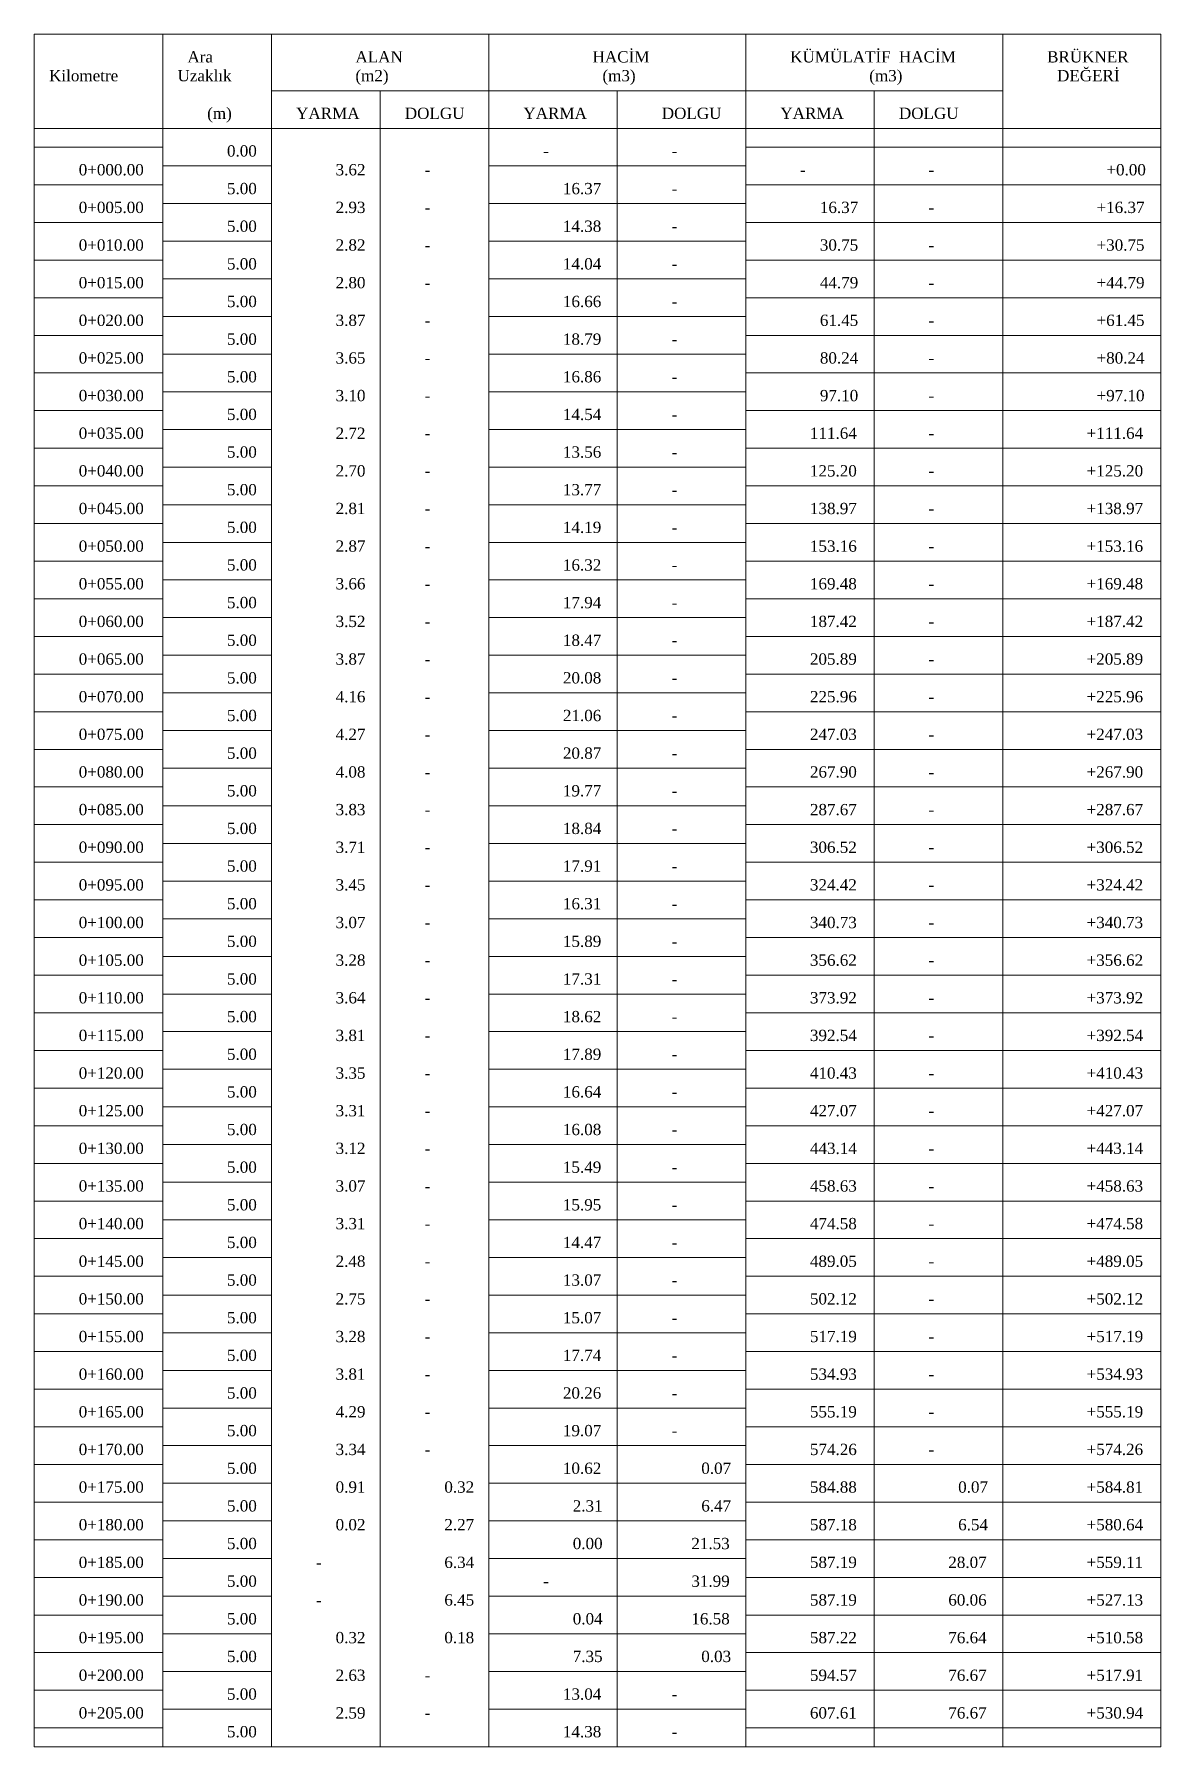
# Model space of a CAD drawing. Header units: metres. Extents: x 478603 to 489313, y 4282657 to 4289463.
# Drawn here: x 484999.7 to 485149.3, y 4285965.7 to 4286193.2 of the extents above; entities that cross this region are included whole.
import ezdxf

# ---------------------------------------------------------------- set-up
doc = ezdxf.new("R2010")
doc.units = ezdxf.units.M
for name, color, linetype, lineweight in [('TB_C', 96, 'Continuous', 0), ('TB_M', 18, 'Continuous', 0), ('TB_R', 1, 'Continuous', 0)]:
    doc.layers.add(name, color=color, linetype=linetype, lineweight=lineweight)
doc.styles.get("Standard").update_dxf_attribs({"font": 'times.ttf'})

msp = doc.modelspace()

# ---------------------------------------------------------------- linework, layer by layer
at = {"layer": 'TB_C'}
for p, q in [((484999.72, 4286193.19), (485149.35, 4286193.19)), ((484999.72, 4286193.19), (484999.72, 4285965.69)), ((485016.78, 4286193.19), (485016.78, 4285965.69)), ((485031.22, 4286193.19), (485031.22, 4285965.69)), ((485060.1, 4286193.19), (485060.1, 4285965.69)), ((485094.22, 4286193.19), (485094.22, 4285965.69)), ((485128.35, 4286193.19), (485128.35, 4285965.69)), ((485149.35, 4286193.19), (485149.35, 4285965.69)), ((485031.22, 4286185.69), (485128.35, 4286185.69)), ((485045.66, 4286185.69), (485045.66, 4285965.69)), ((485077.16, 4286185.69), (485077.16, 4285965.69)), ((485111.28, 4286185.69), (485111.28, 4285965.69)), ((484999.72, 4286180.69), (485149.35, 4286180.69)), ((484999.72, 4286178.19), (485016.78, 4286178.19)), ((485094.22, 4286178.19), (485149.35, 4286178.19)), ((485016.78, 4286175.69), (485031.22, 4286175.69)), ((485060.1, 4286175.69), (485094.22, 4286175.69)), ((484999.72, 4286173.19), (485016.78, 4286173.19)), ((485094.22, 4286173.19), (485149.35, 4286173.19)), ((485016.78, 4286170.69), (485031.22, 4286170.69)), ((485060.1, 4286170.69), (485094.22, 4286170.69)), ((484999.72, 4286168.19), (485016.78, 4286168.19)), ((485094.22, 4286168.19), (485149.35, 4286168.19)), ((485016.78, 4286165.69), (485031.22, 4286165.69)), ((485060.1, 4286165.69), (485094.22, 4286165.69)), ((484999.72, 4286163.19), (485016.78, 4286163.19)), ((485094.22, 4286163.19), (485149.35, 4286163.19)), ((485016.78, 4286160.69), (485031.22, 4286160.69)), ((485060.1, 4286160.69), (485094.22, 4286160.69)), ((484999.72, 4286158.19), (485016.78, 4286158.19)), ((485094.22, 4286158.19), (485149.35, 4286158.19)), ((485016.78, 4286155.69), (485031.22, 4286155.69)), ((485060.1, 4286155.69), (485094.22, 4286155.69)), ((484999.72, 4286153.19), (485016.78, 4286153.19)), ((485094.22, 4286153.19), (485149.35, 4286153.19)), ((485016.78, 4286150.69), (485031.22, 4286150.69)), ((485060.1, 4286150.69), (485094.22, 4286150.69)), ((484999.72, 4286148.19), (485016.78, 4286148.19)), ((485094.22, 4286148.19), (485149.35, 4286148.19)), ((485016.78, 4286145.69), (485031.22, 4286145.69)), ((485060.1, 4286145.69), (485094.22, 4286145.69)), ((484999.72, 4286143.19), (485016.78, 4286143.19)), ((485094.22, 4286143.19), (485149.35, 4286143.19)), ((485016.78, 4286140.69), (485031.22, 4286140.69)), ((485060.1, 4286140.69), (485094.22, 4286140.69)), ((484999.72, 4286138.19), (485016.78, 4286138.19)), ((485094.22, 4286138.19), (485149.35, 4286138.19)), ((485016.78, 4286135.69), (485031.22, 4286135.69)), ((485060.1, 4286135.69), (485094.22, 4286135.69)), ((484999.72, 4286133.19), (485016.78, 4286133.19)), ((485094.22, 4286133.19), (485149.35, 4286133.19)), ((485016.78, 4286130.69), (485031.22, 4286130.69)), ((485060.1, 4286130.69), (485094.22, 4286130.69)), ((484999.72, 4286128.19), (485016.78, 4286128.19)), ((485094.22, 4286128.19), (485149.35, 4286128.19)), ((485016.78, 4286125.69), (485031.22, 4286125.69)), ((485060.1, 4286125.69), (485094.22, 4286125.69)), ((484999.72, 4286123.19), (485016.78, 4286123.19)), ((485094.22, 4286123.19), (485149.35, 4286123.19)), ((485016.78, 4286120.69), (485031.22, 4286120.69)), ((485060.1, 4286120.69), (485094.22, 4286120.69)), ((484999.72, 4286118.19), (485016.78, 4286118.19)), ((485094.22, 4286118.19), (485149.35, 4286118.19)), ((485016.78, 4286115.69), (485031.22, 4286115.69)), ((485060.1, 4286115.69), (485094.22, 4286115.69)), ((484999.72, 4286113.19), (485016.78, 4286113.19)), ((485094.22, 4286113.19), (485149.35, 4286113.19)), ((485016.78, 4286110.69), (485031.22, 4286110.69)), ((485060.1, 4286110.69), (485094.22, 4286110.69)), ((484999.72, 4286108.19), (485016.78, 4286108.19)), ((485094.22, 4286108.19), (485149.35, 4286108.19)), ((485016.78, 4286105.69), (485031.22, 4286105.69)), ((485060.1, 4286105.69), (485094.22, 4286105.69)), ((484999.72, 4286103.19), (485016.78, 4286103.19)), ((485094.22, 4286103.19), (485149.35, 4286103.19)), ((485016.78, 4286100.69), (485031.22, 4286100.69)), ((485060.1, 4286100.69), (485094.22, 4286100.69)), ((484999.72, 4286098.19), (485016.78, 4286098.19)), ((485094.22, 4286098.19), (485149.35, 4286098.19)), ((485016.78, 4286095.69), (485031.22, 4286095.69)), ((485060.1, 4286095.69), (485094.22, 4286095.69)), ((484999.72, 4286093.19), (485016.78, 4286093.19)), ((485094.22, 4286093.19), (485149.35, 4286093.19)), ((485016.78, 4286090.69), (485031.22, 4286090.69)), ((485060.1, 4286090.69), (485094.22, 4286090.69)), ((484999.72, 4286088.19), (485016.78, 4286088.19)), ((485094.22, 4286088.19), (485149.35, 4286088.19)), ((485016.78, 4286085.69), (485031.22, 4286085.69)), ((485060.1, 4286085.69), (485094.22, 4286085.69)), ((484999.72, 4286083.19), (485016.78, 4286083.19)), ((485094.22, 4286083.19), (485149.35, 4286083.19)), ((485016.78, 4286080.69), (485031.22, 4286080.69)), ((485060.1, 4286080.69), (485094.22, 4286080.69)), ((484999.72, 4286078.19), (485016.78, 4286078.19)), ((485094.22, 4286078.19), (485149.35, 4286078.19)), ((485016.78, 4286075.69), (485031.22, 4286075.69)), ((485060.1, 4286075.69), (485094.22, 4286075.69)), ((484999.72, 4286073.19), (485016.78, 4286073.19)), ((485094.22, 4286073.19), (485149.35, 4286073.19)), ((485016.78, 4286070.69), (485031.22, 4286070.69)), ((485060.1, 4286070.69), (485094.22, 4286070.69)), ((484999.72, 4286068.19), (485016.78, 4286068.19)), ((485094.22, 4286068.19), (485149.35, 4286068.19)), ((485016.78, 4286065.69), (485031.22, 4286065.69)), ((485060.1, 4286065.69), (485094.22, 4286065.69)), ((484999.72, 4286063.19), (485016.78, 4286063.19)), ((485094.22, 4286063.19), (485149.35, 4286063.19)), ((485016.78, 4286060.69), (485031.22, 4286060.69)), ((485060.1, 4286060.69), (485094.22, 4286060.69)), ((484999.72, 4286058.19), (485016.78, 4286058.19)), ((485094.22, 4286058.19), (485149.35, 4286058.19)), ((485016.78, 4286055.69), (485031.22, 4286055.69)), ((485060.1, 4286055.69), (485094.22, 4286055.69)), ((484999.72, 4286053.19), (485016.78, 4286053.19)), ((485094.22, 4286053.19), (485149.35, 4286053.19)), ((485016.78, 4286050.69), (485031.22, 4286050.69)), ((485060.1, 4286050.69), (485094.22, 4286050.69)), ((484999.72, 4286048.19), (485016.78, 4286048.19)), ((485094.22, 4286048.19), (485149.35, 4286048.19)), ((485016.78, 4286045.69), (485031.22, 4286045.69)), ((485060.1, 4286045.69), (485094.22, 4286045.69)), ((484999.72, 4286043.19), (485016.78, 4286043.19)), ((485094.22, 4286043.19), (485149.35, 4286043.19)), ((485016.78, 4286040.69), (485031.22, 4286040.69)), ((485060.1, 4286040.69), (485094.22, 4286040.69)), ((484999.72, 4286038.19), (485016.78, 4286038.19)), ((485094.22, 4286038.19), (485149.35, 4286038.19)), ((485016.78, 4286035.69), (485031.22, 4286035.69)), ((485060.1, 4286035.69), (485094.22, 4286035.69)), ((484999.72, 4286033.19), (485016.78, 4286033.19)), ((485094.22, 4286033.19), (485149.35, 4286033.19)), ((485016.78, 4286030.69), (485031.22, 4286030.69)), ((485060.1, 4286030.69), (485094.22, 4286030.69)), ((484999.72, 4286028.19), (485016.78, 4286028.19)), ((485094.22, 4286028.19), (485149.35, 4286028.19)), ((485016.78, 4286025.69), (485031.22, 4286025.69)), ((485060.1, 4286025.69), (485094.22, 4286025.69)), ((484999.72, 4286023.19), (485016.78, 4286023.19)), ((485094.22, 4286023.19), (485149.35, 4286023.19)), ((485016.78, 4286020.69), (485031.22, 4286020.69)), ((485060.1, 4286020.69), (485094.22, 4286020.69)), ((484999.72, 4286018.19), (485016.78, 4286018.19)), ((485094.22, 4286018.19), (485149.35, 4286018.19)), ((485016.78, 4286015.69), (485031.22, 4286015.69)), ((485060.1, 4286015.69), (485094.22, 4286015.69)), ((484999.72, 4286013.19), (485016.78, 4286013.19)), ((485094.22, 4286013.19), (485149.35, 4286013.19)), ((485016.78, 4286010.69), (485031.22, 4286010.69)), ((485060.1, 4286010.69), (485094.22, 4286010.69)), ((484999.72, 4286008.19), (485016.78, 4286008.19)), ((485094.22, 4286008.19), (485149.35, 4286008.19)), ((485016.78, 4286005.69), (485031.22, 4286005.69)), ((485060.1, 4286005.69), (485094.22, 4286005.69)), ((484999.72, 4286003.19), (485016.78, 4286003.19)), ((485094.22, 4286003.19), (485149.35, 4286003.19)), ((485016.78, 4286000.69), (485031.22, 4286000.69)), ((485060.1, 4286000.69), (485094.22, 4286000.69)), ((484999.72, 4285998.19), (485016.78, 4285998.19)), ((485094.22, 4285998.19), (485149.35, 4285998.19)), ((485016.78, 4285995.69), (485031.22, 4285995.69)), ((485060.1, 4285995.69), (485094.22, 4285995.69)), ((484999.72, 4285993.19), (485016.78, 4285993.19)), ((485094.22, 4285993.19), (485149.35, 4285993.19)), ((485016.78, 4285990.69), (485031.22, 4285990.69)), ((485060.1, 4285990.69), (485094.22, 4285990.69)), ((484999.72, 4285988.19), (485016.78, 4285988.19)), ((485094.22, 4285988.19), (485149.35, 4285988.19)), ((485016.78, 4285985.69), (485031.22, 4285985.69)), ((485060.1, 4285985.69), (485094.22, 4285985.69)), ((484999.72, 4285983.19), (485016.78, 4285983.19)), ((485094.22, 4285983.19), (485149.35, 4285983.19)), ((485016.78, 4285980.69), (485031.22, 4285980.69)), ((485060.1, 4285980.69), (485094.22, 4285980.69)), ((484999.72, 4285978.19), (485016.78, 4285978.19)), ((485094.22, 4285978.19), (485149.35, 4285978.19)), ((485016.78, 4285975.69), (485031.22, 4285975.69)), ((485060.1, 4285975.69), (485094.22, 4285975.69)), ((484999.72, 4285973.19), (485016.78, 4285973.19)), ((485094.22, 4285973.19), (485149.35, 4285973.19)), ((485016.78, 4285970.69), (485031.22, 4285970.69)), ((485060.1, 4285970.69), (485094.22, 4285970.69)), ((484999.72, 4285968.19), (485016.78, 4285968.19)), ((485094.22, 4285968.19), (485149.35, 4285968.19)), ((484999.72, 4285965.69), (485149.35, 4285965.69))]:
    msp.add_line(p, q, dxfattribs=at)

# ---------------------------------------------------------------- texts
at = {"layer": 'TB_M'}
for s, p in [('HACİM', (485073.88, 4286189.44)), ('KÜMÜLATİF', (485100.13, 4286189.44)), ('HACİM', (485114.57, 4286189.44)), ('BRÜKNER', (485134.25, 4286189.44)), ('Ara', (485020.07, 4286189.44)), ('ALAN', (485042.38, 4286189.44)), ('DEĞERİ', (485135.57, 4286186.94)), ('Kilometre', (485001.69, 4286186.94)), ('Uzaklık', (485018.75, 4286186.94)), ('(m2)', (485042.38, 4286186.94)), ('(m3)', (485075.19, 4286186.94)), ('(m3)', (485110.63, 4286186.94)), ('(m)', (485022.69, 4286181.94)), ('YARMA', (485034.5, 4286181.94)), ('DOLGU', (485048.94, 4286181.94)), ('YARMA', (485064.69, 4286181.94)), ('DOLGU', (485083.07, 4286181.94)), ('YARMA', (485098.82, 4286181.94)), ('DOLGU', (485114.57, 4286181.94)), ('-', (485067.32, 4286176.94)), ('-', (485084.38, 4286176.94)), ('0+000.00', (485005.63, 4286174.44)), ('-', (485051.57, 4286174.44)), ('-', (485101.44, 4286174.44)), ('-', (485118.5, 4286174.44)), ('0+005.00', (485005.63, 4286169.44)), ('-', (485084.38, 4286171.94)), ('-', (485051.57, 4286169.44)), ('-', (485118.5, 4286169.44)), ('-', (485084.38, 4286166.94)), ('0+010.00', (485005.63, 4286164.44)), ('-', (485051.57, 4286164.44)), ('-', (485118.5, 4286164.44)), ('-', (485084.38, 4286161.94)), ('0+015.00', (485005.63, 4286159.44)), ('-', (485051.57, 4286159.44)), ('-', (485118.5, 4286159.44)), ('-', (485084.38, 4286156.94)), ('0+020.00', (485005.63, 4286154.44)), ('-', (485051.57, 4286154.44)), ('-', (485118.5, 4286154.44)), ('-', (485084.38, 4286151.94)), ('0+025.00', (485005.63, 4286149.44)), ('-', (485051.57, 4286149.44)), ('-', (485118.5, 4286149.44)), ('0+030.00', (485005.63, 4286144.44)), ('-', (485084.38, 4286146.94)), ('-', (485051.57, 4286144.44)), ('-', (485118.5, 4286144.44)), ('0+035.00', (485005.63, 4286139.44)), ('-', (485084.38, 4286141.94)), ('-', (485051.57, 4286139.44)), ('-', (485118.5, 4286139.44)), ('-', (485084.38, 4286136.94)), ('0+040.00', (485005.63, 4286134.44)), ('-', (485051.57, 4286134.44)), ('-', (485118.5, 4286134.44)), ('-', (485084.38, 4286131.94)), ('0+045.00', (485005.63, 4286129.44)), ('-', (485051.57, 4286129.44)), ('-', (485118.5, 4286129.44)), ('-', (485084.38, 4286126.94)), ('0+050.00', (485005.63, 4286124.44)), ('-', (485051.57, 4286124.44)), ('-', (485118.5, 4286124.44)), ('0+055.00', (485005.63, 4286119.44)), ('-', (485084.38, 4286121.94)), ('-', (485051.57, 4286119.44)), ('-', (485118.5, 4286119.44)), ('0+060.00', (485005.63, 4286114.44)), ('-', (485084.38, 4286116.94)), ('-', (485051.57, 4286114.44)), ('-', (485118.5, 4286114.44)), ('-', (485084.38, 4286111.94)), ('0+065.00', (485005.63, 4286109.44)), ('-', (485051.57, 4286109.44)), ('-', (485118.5, 4286109.44)), ('-', (485084.38, 4286106.94)), ('0+070.00', (485005.63, 4286104.44)), ('-', (485051.57, 4286104.44)), ('-', (485118.5, 4286104.44)), ('-', (485084.38, 4286101.94)), ('0+075.00', (485005.63, 4286099.44)), ('-', (485051.57, 4286099.44)), ('-', (485118.5, 4286099.44)), ('0+080.00', (485005.63, 4286094.44)), ('-', (485084.38, 4286096.94)), ('-', (485051.57, 4286094.44)), ('-', (485118.5, 4286094.44)), ('0+085.00', (485005.63, 4286089.44)), ('-', (485084.38, 4286091.94)), ('-', (485051.57, 4286089.44)), ('-', (485118.5, 4286089.44)), ('-', (485084.38, 4286086.94)), ('0+090.00', (485005.63, 4286084.44)), ('-', (485051.57, 4286084.44)), ('-', (485118.5, 4286084.44)), ('-', (485084.38, 4286081.94)), ('0+095.00', (485005.63, 4286079.44)), ('-', (485051.57, 4286079.44)), ('-', (485118.5, 4286079.44)), ('-', (485084.38, 4286076.94)), ('0+100.00', (485005.63, 4286074.44)), ('-', (485051.57, 4286074.44)), ('-', (485118.5, 4286074.44)), ('0+105.00', (485005.63, 4286069.44)), ('-', (485084.38, 4286071.94)), ('-', (485051.57, 4286069.44)), ('-', (485118.5, 4286069.44)), ('0+110.00', (485005.63, 4286064.44)), ('-', (485084.38, 4286066.94)), ('-', (485051.57, 4286064.44)), ('-', (485118.5, 4286064.44)), ('-', (485084.38, 4286061.94)), ('0+115.00', (485005.63, 4286059.44)), ('-', (485051.57, 4286059.44)), ('-', (485118.5, 4286059.44)), ('-', (485084.38, 4286056.94)), ('0+120.00', (485005.63, 4286054.44)), ('-', (485051.57, 4286054.44)), ('-', (485118.5, 4286054.44)), ('-', (485084.38, 4286051.94)), ('0+125.00', (485005.63, 4286049.44)), ('-', (485051.57, 4286049.44)), ('-', (485118.5, 4286049.44)), ('0+130.00', (485005.63, 4286044.44)), ('-', (485084.38, 4286046.94)), ('-', (485051.57, 4286044.44)), ('-', (485118.5, 4286044.44)), ('0+135.00', (485005.63, 4286039.44)), ('-', (485084.38, 4286041.94)), ('-', (485051.57, 4286039.44)), ('-', (485118.5, 4286039.44)), ('-', (485084.38, 4286036.94)), ('0+140.00', (485005.63, 4286034.44)), ('-', (485051.57, 4286034.44)), ('-', (485118.5, 4286034.44)), ('-', (485084.38, 4286031.94)), ('0+145.00', (485005.63, 4286029.44)), ('-', (485051.57, 4286029.44)), ('-', (485118.5, 4286029.44)), ('-', (485084.38, 4286026.94)), ('0+150.00', (485005.63, 4286024.44)), ('-', (485051.57, 4286024.44)), ('-', (485118.5, 4286024.44)), ('0+155.00', (485005.63, 4286019.44)), ('-', (485084.38, 4286021.94)), ('-', (485051.57, 4286019.44)), ('-', (485118.5, 4286019.44)), ('0+160.00', (485005.63, 4286014.44)), ('-', (485084.38, 4286016.94)), ('-', (485051.57, 4286014.44)), ('-', (485118.5, 4286014.44)), ('-', (485084.38, 4286011.94)), ('0+165.00', (485005.63, 4286009.44)), ('-', (485051.57, 4286009.44)), ('-', (485118.5, 4286009.44)), ('-', (485084.38, 4286006.94)), ('0+170.00', (485005.63, 4286004.44)), ('-', (485051.57, 4286004.44)), ('-', (485118.5, 4286004.44)), ('0+175.00', (485005.63, 4285999.44)), ('0+180.00', (485005.63, 4285994.44)), ('0+185.00', (485005.63, 4285989.44)), ('-', (485037.13, 4285989.44)), ('-', (485067.32, 4285986.94)), ('0+190.00', (485005.63, 4285984.44)), ('-', (485037.13, 4285984.44)), ('0+195.00', (485005.63, 4285979.44)), ('0+200.00', (485005.63, 4285974.44)), ('-', (485051.57, 4285974.44)), ('0+205.00', (485005.63, 4285969.44)), ('-', (485084.38, 4285971.94)), ('-', (485051.57, 4285969.44)), ('-', (485084.38, 4285966.94))]:
    msp.add_text(s, height=1.5, dxfattribs=at).set_placement(p)
at = {"layer": 'TB_R'}
for s, p in [('0.00', (485025.32, 4286176.94)), ('3.62', (485039.75, 4286174.44)), ('+0.00', (485142.13, 4286174.44)), ('5.00', (485025.32, 4286171.94)), ('16.37', (485069.94, 4286171.94)), ('2.93', (485039.75, 4286169.44)), ('16.37', (485104.07, 4286169.44)), ('+16.37', (485140.82, 4286169.44)), ('5.00', (485025.32, 4286166.94)), ('14.38', (485069.94, 4286166.94)), ('2.82', (485039.75, 4286164.44)), ('30.75', (485104.07, 4286164.44)), ('+30.75', (485140.82, 4286164.44)), ('5.00', (485025.32, 4286161.94)), ('14.04', (485069.94, 4286161.94)), ('2.80', (485039.75, 4286159.44)), ('44.79', (485104.07, 4286159.44)), ('+44.79', (485140.82, 4286159.44)), ('5.00', (485025.32, 4286156.94)), ('16.66', (485069.94, 4286156.94)), ('3.87', (485039.75, 4286154.44)), ('61.45', (485104.07, 4286154.44)), ('+61.45', (485140.82, 4286154.44)), ('5.00', (485025.32, 4286151.94)), ('18.79', (485069.94, 4286151.94)), ('3.65', (485039.75, 4286149.44)), ('80.24', (485104.07, 4286149.44)), ('+80.24', (485140.82, 4286149.44)), ('5.00', (485025.32, 4286146.94)), ('16.86', (485069.94, 4286146.94)), ('3.10', (485039.75, 4286144.44)), ('97.10', (485104.07, 4286144.44)), ('+97.10', (485140.82, 4286144.44)), ('5.00', (485025.32, 4286141.94)), ('14.54', (485069.94, 4286141.94)), ('2.72', (485039.75, 4286139.44)), ('111.64', (485102.75, 4286139.44)), ('+111.64', (485139.5, 4286139.44)), ('5.00', (485025.32, 4286136.94)), ('13.56', (485069.94, 4286136.94)), ('2.70', (485039.75, 4286134.44)), ('125.20', (485102.75, 4286134.44)), ('+125.20', (485139.5, 4286134.44)), ('5.00', (485025.32, 4286131.94)), ('13.77', (485069.94, 4286131.94)), ('2.81', (485039.75, 4286129.44)), ('138.97', (485102.75, 4286129.44)), ('+138.97', (485139.5, 4286129.44)), ('5.00', (485025.32, 4286126.94)), ('14.19', (485069.94, 4286126.94)), ('2.87', (485039.75, 4286124.44)), ('153.16', (485102.75, 4286124.44)), ('+153.16', (485139.5, 4286124.44)), ('5.00', (485025.32, 4286121.94)), ('16.32', (485069.94, 4286121.94)), ('3.66', (485039.75, 4286119.44)), ('169.48', (485102.75, 4286119.44)), ('+169.48', (485139.5, 4286119.44)), ('5.00', (485025.32, 4286116.94)), ('17.94', (485069.94, 4286116.94)), ('3.52', (485039.75, 4286114.44)), ('187.42', (485102.75, 4286114.44)), ('+187.42', (485139.5, 4286114.44)), ('5.00', (485025.32, 4286111.94)), ('18.47', (485069.94, 4286111.94)), ('3.87', (485039.75, 4286109.44)), ('205.89', (485102.75, 4286109.44)), ('+205.89', (485139.5, 4286109.44)), ('5.00', (485025.32, 4286106.94)), ('20.08', (485069.94, 4286106.94)), ('4.16', (485039.75, 4286104.44)), ('225.96', (485102.75, 4286104.44)), ('+225.96', (485139.5, 4286104.44)), ('5.00', (485025.32, 4286101.94)), ('21.06', (485069.94, 4286101.94)), ('4.27', (485039.75, 4286099.44)), ('247.03', (485102.75, 4286099.44)), ('+247.03', (485139.5, 4286099.44)), ('5.00', (485025.32, 4286096.94)), ('20.87', (485069.94, 4286096.94)), ('4.08', (485039.75, 4286094.44)), ('267.90', (485102.75, 4286094.44)), ('+267.90', (485139.5, 4286094.44)), ('5.00', (485025.32, 4286091.94)), ('19.77', (485069.94, 4286091.94)), ('3.83', (485039.75, 4286089.44)), ('287.67', (485102.75, 4286089.44)), ('+287.67', (485139.5, 4286089.44)), ('5.00', (485025.32, 4286086.94)), ('18.84', (485069.94, 4286086.94)), ('3.71', (485039.75, 4286084.44)), ('306.52', (485102.75, 4286084.44)), ('+306.52', (485139.5, 4286084.44)), ('5.00', (485025.32, 4286081.94)), ('17.91', (485069.94, 4286081.94)), ('3.45', (485039.75, 4286079.44)), ('324.42', (485102.75, 4286079.44)), ('+324.42', (485139.5, 4286079.44)), ('5.00', (485025.32, 4286076.94)), ('16.31', (485069.94, 4286076.94)), ('3.07', (485039.75, 4286074.44)), ('340.73', (485102.75, 4286074.44)), ('+340.73', (485139.5, 4286074.44)), ('5.00', (485025.32, 4286071.94)), ('15.89', (485069.94, 4286071.94)), ('3.28', (485039.75, 4286069.44)), ('356.62', (485102.75, 4286069.44)), ('+356.62', (485139.5, 4286069.44)), ('5.00', (485025.32, 4286066.94)), ('17.31', (485069.94, 4286066.94)), ('3.64', (485039.75, 4286064.44)), ('373.92', (485102.75, 4286064.44)), ('+373.92', (485139.5, 4286064.44)), ('5.00', (485025.32, 4286061.94)), ('18.62', (485069.94, 4286061.94)), ('3.81', (485039.75, 4286059.44)), ('392.54', (485102.75, 4286059.44)), ('+392.54', (485139.5, 4286059.44)), ('5.00', (485025.32, 4286056.94)), ('17.89', (485069.94, 4286056.94)), ('3.35', (485039.75, 4286054.44)), ('410.43', (485102.75, 4286054.44)), ('+410.43', (485139.5, 4286054.44)), ('5.00', (485025.32, 4286051.94)), ('16.64', (485069.94, 4286051.94)), ('3.31', (485039.75, 4286049.44)), ('427.07', (485102.75, 4286049.44)), ('+427.07', (485139.5, 4286049.44)), ('5.00', (485025.32, 4286046.94)), ('16.08', (485069.94, 4286046.94)), ('3.12', (485039.75, 4286044.44)), ('443.14', (485102.75, 4286044.44)), ('+443.14', (485139.5, 4286044.44)), ('5.00', (485025.32, 4286041.94)), ('15.49', (485069.94, 4286041.94)), ('3.07', (485039.75, 4286039.44)), ('458.63', (485102.75, 4286039.44)), ('+458.63', (485139.5, 4286039.44)), ('5.00', (485025.32, 4286036.94)), ('15.95', (485069.94, 4286036.94)), ('3.31', (485039.75, 4286034.44)), ('474.58', (485102.75, 4286034.44)), ('+474.58', (485139.5, 4286034.44)), ('5.00', (485025.32, 4286031.94)), ('14.47', (485069.94, 4286031.94)), ('2.48', (485039.75, 4286029.44)), ('489.05', (485102.75, 4286029.44)), ('+489.05', (485139.5, 4286029.44)), ('5.00', (485025.32, 4286026.94)), ('13.07', (485069.94, 4286026.94)), ('2.75', (485039.75, 4286024.44)), ('502.12', (485102.75, 4286024.44)), ('+502.12', (485139.5, 4286024.44)), ('5.00', (485025.32, 4286021.94)), ('15.07', (485069.94, 4286021.94)), ('3.28', (485039.75, 4286019.44)), ('517.19', (485102.75, 4286019.44)), ('+517.19', (485139.5, 4286019.44)), ('5.00', (485025.32, 4286016.94)), ('17.74', (485069.94, 4286016.94)), ('3.81', (485039.75, 4286014.44)), ('534.93', (485102.75, 4286014.44)), ('+534.93', (485139.5, 4286014.44)), ('5.00', (485025.32, 4286011.94)), ('20.26', (485069.94, 4286011.94)), ('4.29', (485039.75, 4286009.44)), ('555.19', (485102.75, 4286009.44)), ('+555.19', (485139.5, 4286009.44)), ('5.00', (485025.32, 4286006.94)), ('19.07', (485069.94, 4286006.94)), ('3.34', (485039.75, 4286004.44)), ('574.26', (485102.75, 4286004.44)), ('+574.26', (485139.5, 4286004.44)), ('5.00', (485025.32, 4286001.94)), ('10.62', (485069.94, 4286001.94)), ('0.07', (485088.32, 4286001.94)), ('0.91', (485039.75, 4285999.44)), ('0.32', (485054.19, 4285999.44)), ('584.88', (485102.75, 4285999.44)), ('0.07', (485122.44, 4285999.44)), ('+584.81', (485139.5, 4285999.44)), ('5.00', (485025.32, 4285996.94)), ('2.31', (485071.25, 4285996.94)), ('6.47', (485088.32, 4285996.94)), ('0.02', (485039.75, 4285994.44)), ('2.27', (485054.19, 4285994.44)), ('587.18', (485102.75, 4285994.44)), ('6.54', (485122.44, 4285994.44)), ('+580.64', (485139.5, 4285994.44)), ('5.00', (485025.32, 4285991.94)), ('0.00', (485071.25, 4285991.94)), ('21.53', (485087, 4285991.94)), ('6.34', (485054.19, 4285989.44)), ('587.19', (485102.75, 4285989.44)), ('28.07', (485121.13, 4285989.44)), ('+559.11', (485139.5, 4285989.44)), ('5.00', (485025.32, 4285986.94)), ('31.99', (485087, 4285986.94)), ('6.45', (485054.19, 4285984.44)), ('587.19', (485102.75, 4285984.44)), ('60.06', (485121.13, 4285984.44)), ('+527.13', (485139.5, 4285984.44)), ('5.00', (485025.32, 4285981.94)), ('0.04', (485071.25, 4285981.94)), ('16.58', (485087, 4285981.94)), ('0.32', (485039.75, 4285979.44)), ('0.18', (485054.19, 4285979.44)), ('587.22', (485102.75, 4285979.44)), ('76.64', (485121.13, 4285979.44)), ('+510.58', (485139.5, 4285979.44)), ('5.00', (485025.32, 4285976.94)), ('7.35', (485071.25, 4285976.94)), ('0.03', (485088.32, 4285976.94)), ('2.63', (485039.75, 4285974.44)), ('594.57', (485102.75, 4285974.44)), ('76.67', (485121.13, 4285974.44)), ('+517.91', (485139.5, 4285974.44)), ('5.00', (485025.32, 4285971.94)), ('13.04', (485069.94, 4285971.94)), ('2.59', (485039.75, 4285969.44)), ('607.61', (485102.75, 4285969.44)), ('76.67', (485121.13, 4285969.44)), ('+530.94', (485139.5, 4285969.44)), ('5.00', (485025.32, 4285966.94)), ('14.38', (485069.94, 4285966.94))]:
    msp.add_text(s, height=1.5, dxfattribs=at).set_placement(p)

doc.saveas('drawing.dxf')
